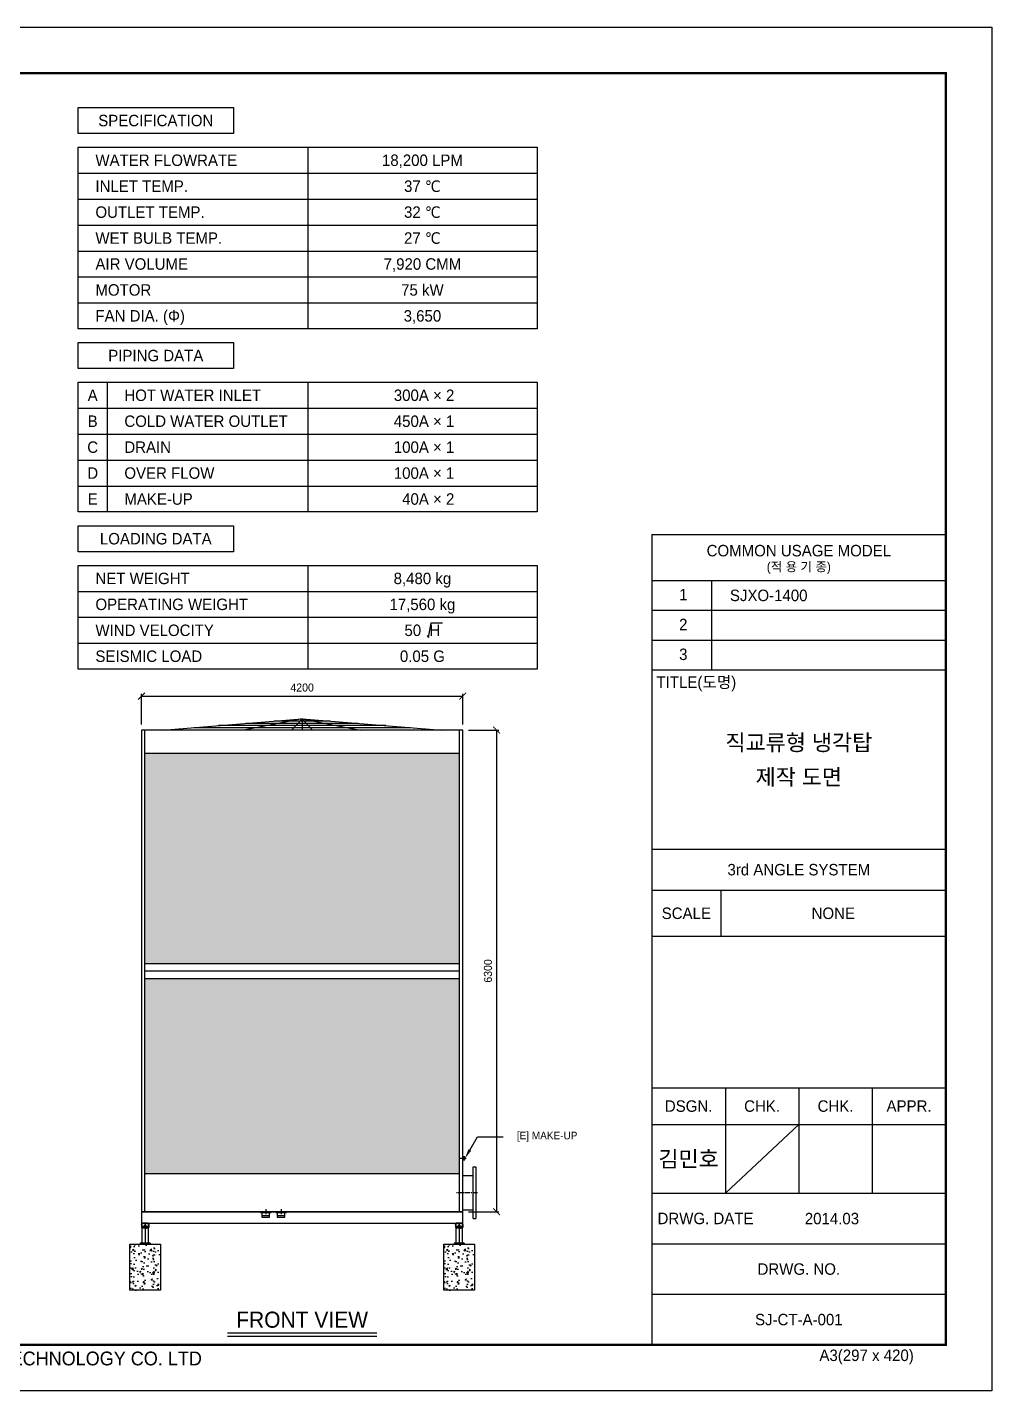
# Model space of a CAD drawing. Header units: millimetres. Extents: x 0 to 25222, y 0 to 17836.
# Drawn here: x 12611 to 25222, y 0 to 17836 of the extents above; entities that cross this region are included whole.
import ezdxf
from ezdxf.enums import TextEntityAlignment as Align

# ---------------------------------------------------------------- set-up
doc = ezdxf.new("R2010")
doc.units = ezdxf.units.MM
doc.linetypes.add('CENTER', pattern=[2, 1.25, -0.25, 0.25, -0.25])
doc.layers.get('DEFPOINTS').update_dxf_attribs({"color": 143})
for name, color, linetype in [('CENTER', 1, 'CENTER'), ('냉각탑_box', 1, 'Continuous'), ('냉각탑_dim', 1, 'Continuous'), ('냉각탑_form', 1, 'Continuous'), ('냉각탑_text', 3, 'Continuous')]:
    doc.layers.add(name, color=color, linetype=linetype)
doc.styles.add('HY울릉도L', font='')
doc.styles.add('돋움', font='')
doc.styles.add('서명', font='MP.TTF')
doc.styles.get('HY울릉도L').set_extended_font_data('HY울릉도L')
doc.styles.get('돋움').set_extended_font_data('Dotum')
doc.dimstyles.new('성지DIM', dxfattribs={"dimtxt": 3.5, "dimasz": 3, "dimexe": 1, "dimexo": 2.5, "dimgap": 2, "dimtad": 1, "dimdec": 0, "dimzin": 3, "dimdsep": 46, "dimtxsty": 'HY울릉도L', "dimblk": 'ARCHTICK', "dimcen": -2, "dimclrd": 256, "dimclre": 256, "dimclrt": 7, "dimadec": 0, "dimazin": 0, "dimtfac": 1, "dimtdec": 0, "dimtofl": 0, "dimtmove": 0, "dimatfit": 3, "dimfxl": 0, "dimtolj": 1, "dimtzin": 0, "dimlwe": -1, "dimarcsym": 0})

# ---------------------------------------------------------------- blocks, each defined once
blk = doc.blocks.new('냉각탑form')
at = {"layer": 'DEFPOINTS'}
blk.add_lwpolyline([(0, 297.07), (420.1, 297.07), (420.1, 0), (0, 0)], close=True, dxfattribs=at)
at = {"layer": '냉각탑_form'}
for p, q in [((346.08, 186.55), (346.08, 10)), ((346.08, 186.55), (410.1, 186.55)), ((346.08, 186.55), (410.1, 186.55)), ((346.08, 176.54), (410.1, 176.54)), ((359.09, 176.54), (359.09, 157.04)), ((346.08, 170.04), (410.1, 170.04)), ((346.08, 163.54), (410.1, 163.54)), ((346.08, 157.04), (410.1, 157.04)), ((346.08, 157.04), (410.1, 157.04)), ((346.08, 118.03), (410.1, 118.03)), ((346.08, 109.03), (410.1, 109.03)), ((361.09, 109.03), (361.09, 99.02)), ((346.08, 99.02), (410.1, 99.02)), ((346.08, 66.02), (410.1, 66.02)), ((362.09, 66.02), (362.09, 43.01)), ((378.09, 66.02), (378.09, 43.01)), ((394.1, 66.02), (394.1, 43.01)), ((346.08, 58.01), (410.1, 58.01)), ((378.09, 58.01), (362.09, 43.01)), ((346.08, 43.01), (410.1, 43.01)), ((346.08, 32.01), (410.1, 32.01)), ((346.08, 21.01), (410.1, 21.01))]:
    blk.add_line(p, q, dxfattribs=at)
at = {"layer": '냉각탑_form', "const_width": 0.5}
blk.add_lwpolyline([(10, 287.07), (10, 10), (410.1, 10), (410.1, 287.07)], close=True, dxfattribs=at)
at = {"layer": '냉각탑_form', "style": '돋움'}
for s, height, p in [('COMMON USAGE MODEL', 2.5006, (378.09, 183.04)), ('(적 용 기 종)', 2, (378.09, 179.54)), ('3rd ANGLE SYSTEM', 2.5006, (378.09, 113.53)), ('SCALE', 2.501, (353.59, 104.03)), ('DSGN.', 2.501, (354.09, 62.02)), ('CHK.', 2.501, (370.09, 62.02)), ('CHK.', 2.501, (386.09, 62.02)), ('APPR.', 2.501, (402.1, 62.02)), ('DRWG. NO.', 2.501, (378.09, 26.51))]:
    blk.add_text(s, height=height, dxfattribs=at).set_placement(p, align=Align.MIDDLE_CENTER)
for s, height, p in [('1', 2.5, (352.02, 172.2)), ('2', 2.5, (352.02, 165.7)), ('3', 2.5, (352.02, 159.2)), ('TITLE(도명)', 2.501, (347.09, 153.14)), ('DRWG. DATE', 2.501, (347.32, 36.29)), ('A3(297 x 420)', 2.5006, (382.58, 6.47)), ('SUNG JI AIR-CONDITIONING TECHNOLOGY CO. LTD', 3.0007, (149.5, 5.53))]:
    blk.add_text(s, height=height, dxfattribs=at).set_placement(p)
blk = doc.blocks.new('A$C6ABE2FCF')
for p, q in [((18, 284), (18, 231)), ((18, 284), (112, 284)), ((112, 281), (18, 281)), ((18, 268), (18, 271)), ((112, 231), (18, 231)), ((23, 281), (23, 236)), ((107, 236), (23, 236)), ((107, 218), (23, 218)), ((23, 218), (23, 23)), ((102, 284), (28, 284)), ((47, 246), (47, 236)), ((65, 236), (47, 236)), ((47, 228), (47, 218)), ((65, 218), (47, 218)), ((52, 249), (78, 249)), ((73, 236), (52, 236)), ((52, 231), (78, 231)), ((73, 218), (52, 218)), ((56, 246), (56, 236)), ((56, 228), (56, 218)), ((59, 249), (59, 263)), ((59, 249), (59, 263)), ((59, 263), (72, 263)), ((59, 218), (59, 231)), ((59, 231), (59, 218)), ((59, 218), (59, 231)), ((60, 263), (60, 249)), ((65, 236), (82, 236)), ((65, 236), (83, 236)), ((65, 218), (65, 23)), ((65, 218), (82, 218)), ((65, 218), (83, 218)), ((71, 263), (71, 249)), ((71, 218), (71, 231)), ((71, 231), (71, 218)), ((71, 218), (71, 231)), ((72, 249), (72, 263)), ((72, 249), (72, 263)), ((74, 246), (74, 236)), ((74, 228), (74, 218)), ((83, 246), (83, 236)), ((83, 228), (83, 218)), ((107, 281), (107, 236)), ((107, 218), (107, 23)), ((112, 268), (112, 284)), ((112, 268), (112, 231)), ((130, 23), (0, 23)), ((0, 23), (0, 9)), ((130, 9), (0, 9)), ((130, 23), (130, 9))]:
    blk.add_line(p, q)
for centre, radius, start, end in [((52, 245), 4.38, 17.2184, 162.7816), ((52, 227), 4.38, 17.2184, 162.7816), ((65, 234), 15, 90.4828, 127.3884), ((65, 216), 15, 90.4828, 127.3884), ((65, 234), 15, 52.6116, 89.5172), ((65, 216), 15, 52.6116, 89.5172), ((78, 245), 4.38, 17.2184, 162.7816), ((78, 227), 4.38, 17.2184, 162.7816)]:
    blk.add_arc(centre, radius, start, end)
at = {"layer": 'CENTER'}
for p, q in [((65, 279), (65, 0)), ((20, 39), (20, 0)), ((110, 39), (110, 0))]:
    blk.add_line(p, q, dxfattribs=at)
blk = doc.blocks.new('A$C036B6841')
at = {"color": 3}
for p, q in [((0, 0), (650, 53.1)), ((1153, 10.6), (147, 10.6)), ((1040, 21.2), (260, 21.2)), ((650, 53.1), (379, 0)), ((910, 31.8), (390, 31.8)), ((780, 42.4), (520, 42.4)), ((650, 53.1), (601.1, 0)), ((650, 53.1), (1300, 0)), ((650, 53.1), (698.9, 0)), ((650, 53.1), (921, 0))]:
    blk.add_line(p, q, dxfattribs=at)
at = {"layer": 'DEFPOINTS'}
blk.add_line((650, 53.1), (650, 0), dxfattribs=at)
blk = doc.blocks.new('_ArchTick')
at = {"color": 0, "linetype": 'ByBlock', "const_width": 0.15}
blk.add_lwpolyline([(-0.5, -0.5), (0.5, 0.5)], dxfattribs=at)
blk = doc.blocks.new('*D23')
at = {"layer": 'DEFPOINTS', "color": 0, "transparency": 16777216}
for p in [(18305, 9086), (14105, 8641), (18305, 8641)]:
    blk.add_point(p, dxfattribs=at)
at = {"layer": '냉각탑_dim', "transparency": 16777216}
for p, q in [((14105, 8716), (14105, 9116)), ((18305, 8716), (18305, 9116))]:
    blk.add_line(p, q, dxfattribs=at)
at = {"layer": '냉각탑_dim', "lineweight": -2, "transparency": 16777216}
blk.add_line((14105, 9086), (18305, 9086), dxfattribs=at)
at = {"layer": '냉각탑_dim', "lineweight": -2, "transparency": 16777216, "xscale": 90, "yscale": 90, "zscale": 90, "rotation": 180}
blk.add_blockref('_ArchTick', (14105, 9086), dxfattribs=at)
at = {"layer": '냉각탑_dim', "lineweight": -2, "transparency": 16777216, "xscale": 90, "yscale": 90, "zscale": 90}
blk.add_blockref('_ArchTick', (18305, 9086), dxfattribs=at)
at = {"layer": '냉각탑_dim', "color": 7, "transparency": 16777216, "insert": (16205, 9198), "char_height": 105, "attachment_point": 5, "style": 'HY울릉도L'}
blk.add_mtext('\\A1;4200', dxfattribs=at)
blk = doc.blocks.new('*D24')
at = {"layer": 'DEFPOINTS', "color": 0, "transparency": 16777216}
for p in [(18305, 8641), (18305, 2341), (18748, 2341)]:
    blk.add_point(p, dxfattribs=at)
at = {"layer": '냉각탑_dim', "transparency": 16777216}
for p, q in [((18380, 8641), (18778, 8641)), ((18380, 2341), (18778, 2341))]:
    blk.add_line(p, q, dxfattribs=at)
at = {"layer": '냉각탑_dim', "lineweight": -2, "transparency": 16777216}
blk.add_line((18748, 8641), (18748, 2341), dxfattribs=at)
at = {"layer": '냉각탑_dim', "lineweight": -2, "transparency": 16777216, "xscale": 90, "yscale": 90, "zscale": 90}
for p, rotation in [((18748, 8641), 90), ((18748, 2341), 270)]:
    blk.add_blockref('_ArchTick', p, dxfattribs=dict(at, rotation=rotation))
at = {"layer": '냉각탑_dim', "color": 7, "transparency": 16777216, "insert": (18635, 5491), "char_height": 105, "attachment_point": 5, "rotation": 90, "style": 'HY울릉도L'}
blk.add_mtext('\\A1;6300', dxfattribs=at)

msp = doc.modelspace()

# ---------------------------------------------------------------- hatches: boundary and pattern name
h = msp.add_hatch()
h.set_pattern_fill('HONEY', color=1, scale=7.6, angle=90)
h.set_pattern_definition([(90, (-11210.068, 911.2), (-20.897193, 36.195), [24.13, -48.26]), (210, (-11210.068, 911.2), (-20.897193, -36.195), [24.13, -48.26]), (150, (-11210.068, 911.2), (-41.794386, 8e-08), [-48.26, 24.13])])
h.paths.add_polyline_path([(14144.7, 8340.7), (14144.7, 5590.7), (18264.7, 5590.7), (18264.7, 8340.7)])
h.paths.add_polyline_path([(18264.7, 2840.7), (18264.7, 5390.7), (14144.7, 5390.7), (14144.7, 2840.7)])
h = msp.add_hatch()
h.set_pattern_fill('AR-CONC', color=8)
h.set_pattern_definition([(50, (-34385.47, -3754.91), (182.18467, -15.9391), [19.05, -209.55]), (355, (-34385.47, -3754.9), (-35.2434, 191.05685), [15.24, -167.6406]), (100.45144, (-34370.28, -3756.24), (146.94125, 175.11775), [16.19, -178.09024]), (46.1842, (-34385.47, -3704.1), (271.079, -42.0423), [28.575, -314.325]), (96.63556, (-34362.88, -3707.6), (237.4041, 247.4261), [24.285, -267.1356]), (351.18415, (-34385.47, -3704.1), (237.4041, 247.4261), [22.86, -251.4597]), (21, (-34360.07, -3716.81), (151.6144, -102.2652), [19.05, -209.55]), (326, (-34360.07, -3716.8), (61.802, 184.188), [15.24, -167.64]), (71.45144, (-34347.43, -3725.33), (213.4164, 81.9228), [16.19, -178.08994]), (37.5, (-34385.466, -3754.91), (3.0886, 84.55504), [0, -165.608, 0, -170.18, 0, -168.275]), (7.5, (-34385.47, -3754.91), (66.81966, 100.18057), [0, -97.028, 0, -161.798, 0, -64.135]), (327.5, (-34442.11, -3754.91), (135.590595, -5.72874), [0, -63.5, 0, -198.12, 0, -262.89]), (317.5, (-34467.51, -3754.91), (148.12918, 25.4265), [0, -82.55, 0, -131.572, 0, -186.69])])
h.paths.add_polyline_path([(14351.6, 1915.7), (13951.6, 1915.7), (13951.6, 1315.7), (14351.6, 1315.7)])
h = msp.add_hatch()
h.set_pattern_fill('AR-CONC', color=8)
h.set_pattern_definition([(50, (-30279.26, -3754.91), (182.18467, -15.9391), [19.05, -209.55]), (355, (-30279.26, -3754.9), (-35.2434, 191.05685), [15.24, -167.6406]), (100.45144, (-30264.07, -3756.24), (146.94125, 175.11775), [16.19, -178.09024]), (46.1842, (-30279.26, -3704.1), (271.079, -42.0423), [28.575, -314.325]), (96.63556, (-30256.67, -3707.6), (237.4041, 247.4261), [24.285, -267.1356]), (351.18415, (-30279.26, -3704.1), (237.4041, 247.4261), [22.86, -251.4597]), (21, (-30253.86, -3716.81), (151.6144, -102.2652), [19.05, -209.55]), (326, (-30253.86, -3716.8), (61.802, 184.188), [15.24, -167.64]), (71.45144, (-30241.22, -3725.33), (213.4164, 81.9228), [16.19, -178.08994]), (37.5, (-30279.256, -3754.91), (3.0886, 84.55504), [0, -165.608, 0, -170.18, 0, -168.275]), (7.5, (-30279.26, -3754.91), (66.81966, 100.18057), [0, -97.028, 0, -161.798, 0, -64.135]), (327.5, (-30335.9, -3754.91), (135.590595, -5.72874), [0, -63.5, 0, -198.12, 0, -262.89]), (317.5, (-30361.3, -3754.91), (148.12918, 25.4265), [0, -82.55, 0, -131.572, 0, -186.69])])
h.paths.add_polyline_path([(18457.8, 1915.7), (18057.8, 1915.7), (18057.8, 1315.7), (18457.8, 1315.7)])

# ---------------------------------------------------------------- linework, layer by layer
at = {"color": 3}
for p, q in [((14144.7, 8640.7), (14144.7, 2340.7)), ((18264.7, 2340.7), (18264.7, 8640.7)), ((14144.7, 8340.7), (18264.7, 8340.7)), ((14144.7, 5590.7), (18264.7, 5590.7)), ((14144.7, 5490.7), (18264.7, 5490.7)), ((14144.7, 5390.7), (18264.7, 5390.7)), ((18334.7, 3060.7), (18304.7, 3060.7)), ((18314.7, 3020.7), (18314.7, 3060.7)), ((18334.7, 3020.7), (18334.7, 3060.7)), ((18304.7, 3020.7), (18334.7, 3020.7)), ((18439.7, 2253.2), (18439.7, 2928.2)), ((18439.7, 2928.2), (18474.7, 2928.2)), ((18474.7, 2928.2), (18474.7, 2253.2)), ((14144.7, 2840.7), (18264.7, 2840.7)), ((18304.7, 2815.7), (18439.7, 2815.7)), ((15659.7, 2340.7), (15659.7, 2330.7)), ((15799.7, 2340.7), (15659.7, 2340.7)), ((15659.7, 2330.7), (15799.7, 2330.7)), ((15679.7, 2330.7), (15679.7, 2270.7)), ((15779.7, 2270.7), (15779.7, 2330.7)), ((15799.7, 2330.7), (15799.7, 2340.7)), ((15859.7, 2340.7), (15859.7, 2330.7)), ((15999.7, 2340.7), (15859.7, 2340.7)), ((15859.7, 2330.7), (15999.7, 2330.7)), ((15879.7, 2330.7), (15879.7, 2270.7)), ((15979.7, 2270.7), (15979.7, 2330.7)), ((15999.7, 2330.7), (15999.7, 2340.7)), ((18304.7, 2365.7), (18439.7, 2365.7)), ((15679.7, 2290.7), (15779.7, 2290.7)), ((15679.7, 2270.7), (15779.7, 2270.7)), ((15879.7, 2290.7), (15979.7, 2290.7)), ((15879.7, 2270.7), (15979.7, 2270.7)), ((18439.7, 2253.2), (18474.7, 2253.2))]:
    msp.add_line(p, q, dxfattribs=at)
at = {"color": 1}
for p, q in [((15229.7, 757.4), (17179.7, 757.4)), ((15229.7, 712.4), (17179.7, 712.4))]:
    msp.add_line(p, q, dxfattribs=at)
at = {"color": 3}
msp.add_lwpolyline([(14104.7, 8640.7), (14104.7, 2340.7), (18304.7, 2340.7), (18304.7, 8640.7)], close=True, dxfattribs=at)
at = {"color": 4}
msp.add_lwpolyline([(14104.7, 2340.7), (14104.7, 2190.7), (18304.7, 2190.7), (18304.7, 2340.7)], close=True, dxfattribs=at)
at = {"color": 8}
for points in [[(14351.6, 1315.7), (13951.6, 1315.7), (13951.6, 1915.7), (14351.6, 1915.7)], [(18457.8, 1315.7), (18057.8, 1315.7), (18057.8, 1915.7), (18457.8, 1915.7)]]:
    msp.add_lwpolyline(points, close=True, dxfattribs=at)
at = {"layer": 'CENTER', "linetype": 'CENTER', "ltscale": 50}
for p, q in [((18260.7, 3040.7), (18348.7, 3040.7)), ((18497.1, 2590.7), (18217.1, 2590.7)), ((18497.1, 2590.7), (18217.1, 2590.7)), ((15729.7, 2376.4), (15729.7, 2264.8)), ((15929.7, 2376.4), (15929.7, 2264.8))]:
    msp.add_line(p, q, dxfattribs=at)
at = {"layer": '냉각탑_box'}
for p, q in [((16277.8, 16265.9), (16277.8, 13890.8)), ((13277.3, 15926.6), (19278.3, 15926.6)), ((13277.3, 15587.3), (19278.3, 15587.3)), ((13277.3, 15248), (19278.3, 15248)), ((13277.3, 14908.7), (19278.3, 14908.7)), ((13277.3, 14569.4), (19278.3, 14569.4)), ((13277.3, 14230.1), (19278.3, 14230.1)), ((13655.5, 13191.5), (13655.5, 11495.1)), ((16277.8, 13191.5), (16277.8, 11495.1)), ((13277.3, 12852.2), (19278.3, 12852.2)), ((13277.3, 12512.9), (19278.3, 12512.9)), ((13277.3, 12173.6), (19278.3, 12173.6)), ((13277.3, 11834.3), (19278.3, 11834.3)), ((16277.8, 10795.8), (16277.8, 9438.6)), ((13277.3, 10456.5), (19278.3, 10456.5)), ((13277.3, 10117.2), (19278.3, 10117.2)), ((13277.3, 9777.9), (19278.3, 9777.9))]:
    msp.add_line(p, q, dxfattribs=at)
for points in [[(13277.3, 16785.1), (15305.5, 16785.1), (15305.5, 16445.9), (13277.3, 16445.9)], [(13277.3, 16265.9), (19278.3, 16265.9), (19278.3, 13890.8), (13277.3, 13890.8)], [(13277.3, 13710.8), (15305.5, 13710.8), (15305.5, 13371.5), (13277.3, 13371.5)], [(13277.3, 13191.5), (19278.3, 13191.5), (19278.3, 11495.1), (13277.3, 11495.1)], [(13277.3, 11315.1), (15305.5, 11315.1), (15305.5, 10975.8), (13277.3, 10975.8)], [(13277.3, 10795.8), (19278.3, 10795.8), (19278.3, 9438.6), (13277.3, 9438.6)]]:
    msp.add_lwpolyline(points, close=True, dxfattribs=at)
at = {"layer": '냉각탑_dim', "linetype": 'ByBlock', "lineweight": -2}
for p, q in [((18397.2, 3148.9), (18496.3, 3320.6)), ((18496.3, 3320.6), (18834.7, 3320.6))]:
    msp.add_line(p, q, dxfattribs=at)
at = {"layer": '냉각탑_dim'}
msp.add_solid([(18415.2, 3138.5), (18334.7, 3040.7), (18379.2, 3159.3)], dxfattribs=at)
at = {"layer": '냉각탑_text'}
msp.add_lwpolyline([(17839, 9881.4), (17857.2, 9851.7), (17890.7, 10043.3), (18040.7, 10043.3)], dxfattribs=at)

# ---------------------------------------------------------------- block references
at = {"xscale": 2.807692307692307, "yscale": 2.807692307692307, "zscale": 2.807692307692307}
msp.add_blockref('A$C036B6841', (14379.7, 8640.7), dxfattribs=at)
for p in [(14086.6, 1906.4), (18192.8, 1906.4)]:
    msp.add_blockref('A$C6ABE2FCF', p)
at = {"layer": '냉각탑_form', "xscale": 60.03809523809525, "yscale": 60.03809523809525, "zscale": 60.03809523809525}
msp.add_blockref('냉각탑form', (0, 0), dxfattribs=at)

# ---------------------------------------------------------------- texts
at = {"layer": '냉각탑_text'}
for s, height, style, p in [('SPECIFICATION', 150, '돋움', (14291.4, 16615.5)), ('18,200 LPM', 150, '돋움', (17778, 16096.2)), ('37 ℃', 150, '돋움', (17778, 15756.9)), ('32 ℃', 150, '돋움', (17778, 15417.6)), ('27 ℃', 150, '돋움', (17778, 15078.3)), ('7,920 CMM', 150, '돋움', (17778, 14739)), ('75 kW', 150, '돋움', (17778, 14399.7)), ('3,650', 150, '돋움', (17778, 14060.5)), ('PIPING DATA', 150, '돋움', (14291.4, 13541.2)), ('A', 150, '돋움', (13466.4, 13021.9)), ('B', 150, '돋움', (13466.4, 12682.6)), ('C', 150, '돋움', (13466.4, 12343.3)), ('D', 150, '돋움', (13466.4, 12004)), ('E', 150, '돋움', (13466.4, 11664.7)), ('LOADING DATA', 150, '돋움', (14291.4, 11145.4)), ('8,480 kg', 150, '돋움', (17778, 10626.1)), ('17,560 kg', 150, '돋움', (17778, 10286.8)), ('50  H', 150, '돋움', (17778, 9947.5)), ('0.05 G', 150, '돋움', (17778, 9608.2)), ('직교류형 냉각탑', 210, '돋움', (22700, 8478.6)), ('제작 도면', 210, '돋움', (22700, 8028.3)), ('NONE', 150, '돋움', (23150.3, 6245.5)), ('김민호', 210, '서명', (21258.7, 3032.7)), ('FRONT VIEW', 210, '돋움', (16204.7, 929.7)), ('SJ-CT-A-001', 150, '돋움', (22700, 930.8))]:
    msp.add_text(s, height=height, dxfattribs=dict(at, style=style)).set_placement(p, align=Align.MIDDLE_CENTER)
at = {"layer": '냉각탑_text', "style": '돋움'}
for s, p in [('WATER FLOWRATE', (13502.3, 16096.2)), ('INLET TEMP.', (13502.3, 15756.9)), ('OUTLET TEMP.', (13502.3, 15417.6)), ('WET BULB TEMP.', (13502.3, 15078.3)), ('AIR VOLUME', (13502.3, 14739)), ('MOTOR', (13502.3, 14399.7)), ('FAN DIA. (Φ)', (13502.3, 14060.5)), ('HOT WATER INLET', (13880.5, 13021.9)), ('COLD WATER OUTLET', (13880.5, 12682.6)), ('DRAIN', (13880.5, 12343.3)), ('OVER FLOW', (13880.5, 12004)), ('MAKE-UP', (13880.5, 11664.7)), ('NET WEIGHT', (13502.3, 10626.1)), ('OPERATING WEIGHT', (13502.3, 10286.8)), ('SJXO-1400', (21799, 10404.1)), ('WIND VELOCITY', (13502.3, 9947.5)), ('SEISMIC LOAD', (13502.3, 9608.2)), ('2014.03', (22778.3, 2252))]:
    msp.add_text(s, height=150, dxfattribs=at).set_placement(p, align=Align.MIDDLE_LEFT)
for s, height, p in [('300A × 2', 150, (18195, 13021.9)), ('450A × 1', 150, (18195, 12682.6)), ('100A × 1', 150, (18195, 12343.3)), ('100A × 1', 150, (18195, 12004)), ('40A × 2', 150, (18195, 11664.7)), ('[E] MAKE-UP', 100, (19804.8, 3338.5))]:
    msp.add_text(s, height=height, dxfattribs=at).set_placement(p, align=Align.MIDDLE_RIGHT)

# ---------------------------------------------------------------- dimensions: what is measured, and where the dimension line sits
at = {"layer": '냉각탑_dim'}
dim = msp.add_linear_dim(base=(18304.7, 9085.7), p1=(14104.7, 8640.7), p2=(18304.7, 8640.7), dimstyle='성지DIM', override={"dimscale": 30, "dimtmove": 2}, dxfattribs=at)
dim.commit()
dim.dimension.update_dxf_attribs({"geometry": '*D23', "text_midpoint": (16204.7, 9198.2)})
dim = msp.add_linear_dim(base=(18747.5, 2340.7), p1=(18304.7, 8640.7), p2=(18304.7, 2340.7), angle=90, dimstyle='성지DIM', override={"dimscale": 30, "dimtmove": 2}, dxfattribs=at)
dim.commit()
dim.dimension.update_dxf_attribs({"geometry": '*D24', "text_midpoint": (18635, 5490.7)})

doc.saveas('drawing.dxf')
